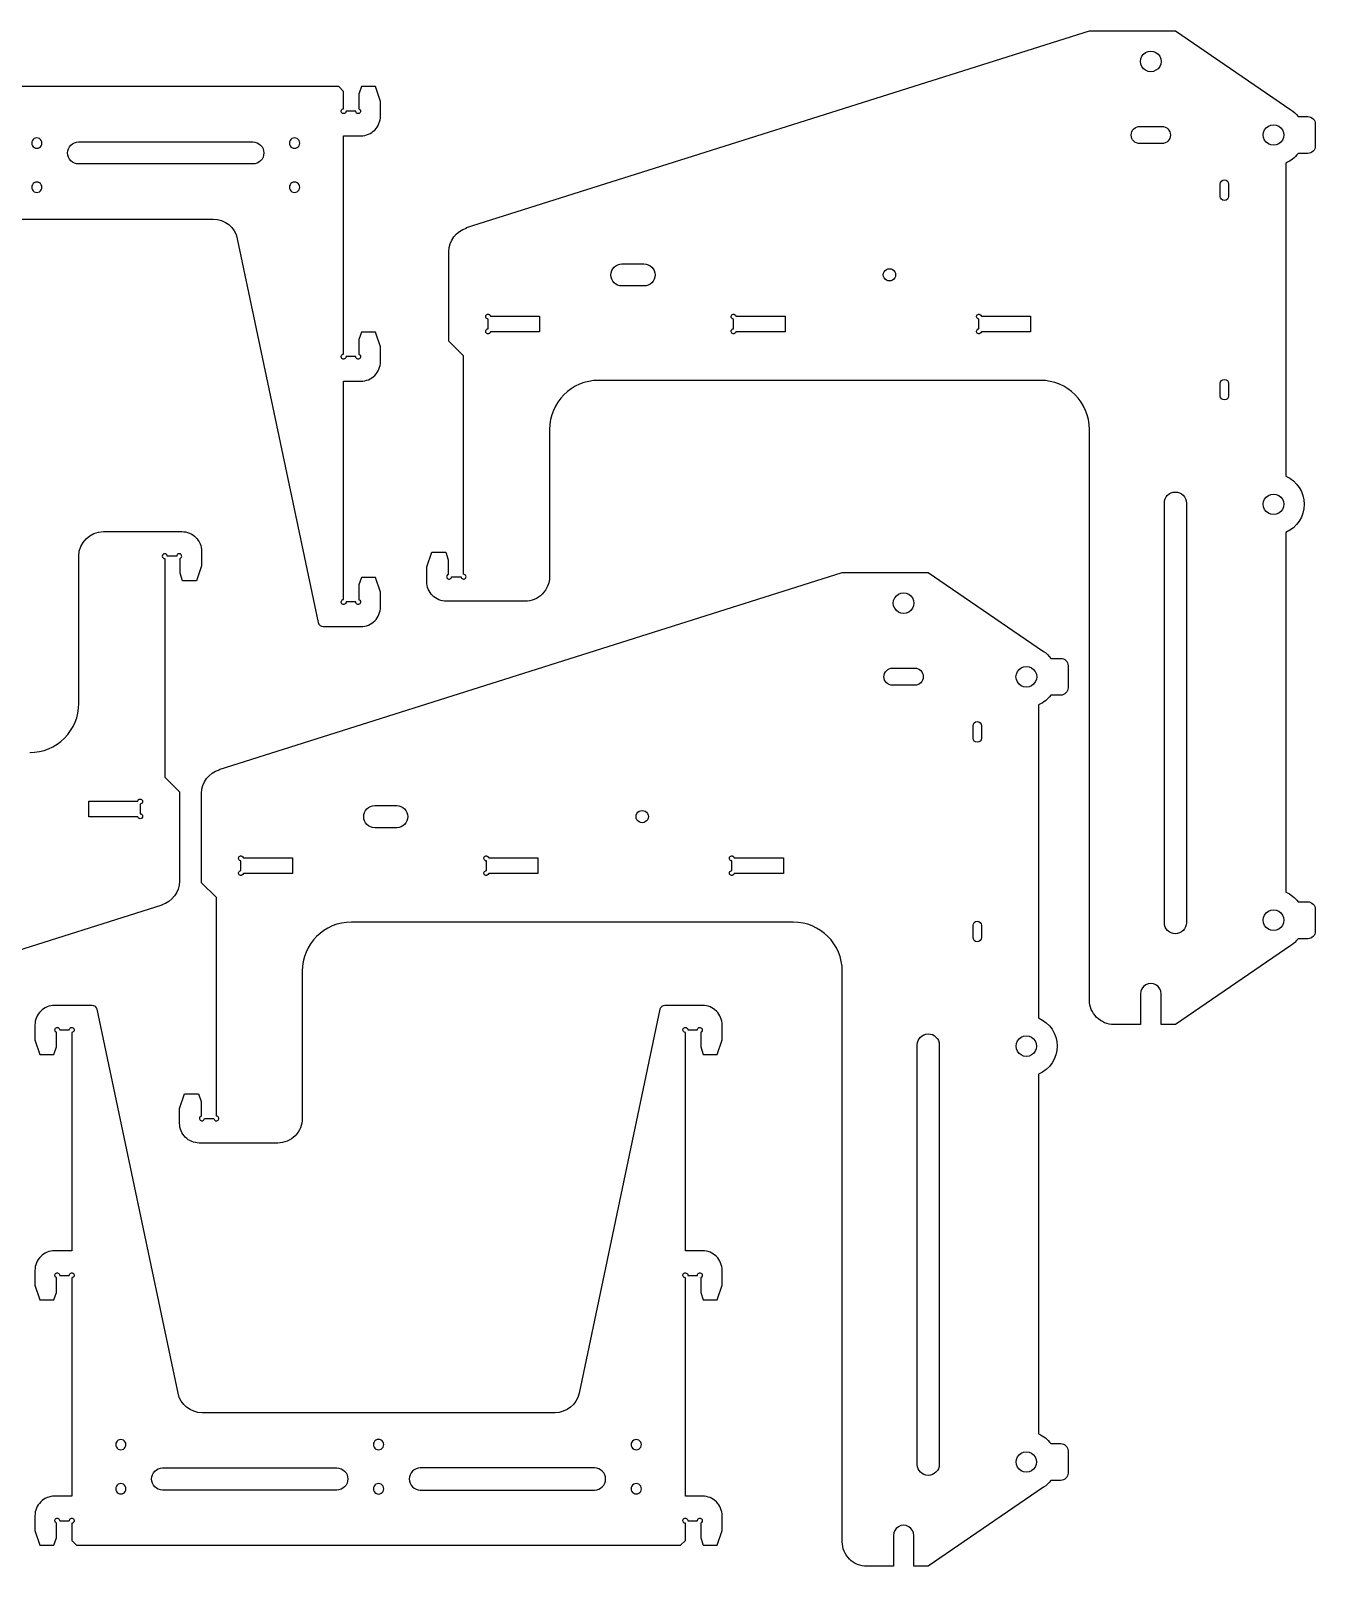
# Model space of a CAD drawing. Extents: x -5 to 30.9, y 3 to 27.8.
# Drawn here: x 10.25 to 30.86, y 3.21 to 27.84 of the extents above; entities that cross this region are included whole.
import ezdxf

# ---------------------------------------------------------------- set-up
doc = ezdxf.new("R2010")
doc.units = 0
doc.header["$MEASUREMENT"] = 0
doc.layers.add('CONTINUOUS', color=7, linetype='CONTINUOUS')

msp = doc.modelspace()

# ---------------------------------------------------------------- linework, layer by layer
at = {"layer": 'CONTINUOUS', "color": 1, "linetype": 'CONTINUOUS'}
for p, q in [((17.241, 24.685), (27.234, 27.843)), ((27.234, 27.843), (28.612, 27.843)), ((28.612, 27.843), (30.465, 26.576)), ((15.192, 26.946), (5.507, 26.946)), ((15.271, 26.867), (15.192, 26.946)), ((15.271, 26.591), (15.271, 26.867)), ((15.557, 26.946), (15.517, 26.825)), ((15.783, 26.946), (15.557, 26.946)), ((15.861, 26.709), (15.783, 26.946)), ((15.517, 26.825), (15.517, 26.589)), ((15.861, 26.473), (15.861, 26.709)), ((15.271, 26.158), (15.546, 26.158)), ((15.271, 22.654), (15.271, 26.158)), ((28.041, 26.308), (28.395, 26.308)), ((30.856, 26.347), (30.856, 25.993)), ((11.019, 26.06), (13.814, 26.06)), ((30.384, 25.719), (30.384, 20.696)), ((29.466, 25.383), (29.466, 25.186)), ((7.519, 24.82), (10.35, 24.82)), ((10.35, 24.82), (13.18, 24.82)), ((17.243, 24.677), (17.241, 24.685)), ((16.958, 22.863), (16.958, 24.299)), ((19.734, 24.103), (20.088, 24.103)), ((17.588, 23.06), (17.588, 23.217)), ((17.627, 23.264), (18.415, 23.264)), ((17.628, 23.257), (17.628, 23.257)), ((18.415, 23.264), (18.415, 23.014)), ((21.525, 23.06), (21.525, 23.217)), ((21.564, 23.264), (22.352, 23.264)), ((22.352, 23.264), (22.352, 23.014)), ((25.462, 23.06), (25.462, 23.217)), ((25.501, 23.264), (26.289, 23.264)), ((25.502, 23.257), (25.502, 23.257)), ((26.289, 23.264), (26.289, 23.014)), ((15.557, 23.009), (15.517, 22.888)), ((15.783, 23.009), (15.557, 23.009)), ((15.861, 22.772), (15.783, 23.009)), ((18.415, 23.014), (17.627, 23.014)), ((17.628, 23.021), (17.628, 23.021)), ((22.352, 23.014), (21.564, 23.014)), ((26.289, 23.014), (25.501, 23.014)), ((25.502, 23.021), (25.502, 23.021)), ((15.517, 22.888), (15.517, 22.652)), ((15.861, 22.536), (15.861, 22.772)), ((17.195, 22.627), (16.958, 22.863)), ((17.195, 19.123), (17.195, 22.627)), ((15.271, 21.583), (15.271, 22.221)), ((15.271, 18.717), (15.271, 21.583)), ((18.573, 21.446), (18.573, 19.084)), ((27.234, 12.292), (27.234, 21.446)), ((28.435, 13.532), (28.435, 20.265)), ((12.992, 19.492), (12.992, 19.256)), ((16.604, 19.241), (16.683, 19.477)), ((16.683, 19.477), (16.908, 19.477)), ((16.908, 19.477), (16.949, 19.357)), ((11.023, 17.051), (11.023, 19.413)), ((12.401, 19.374), (12.401, 15.87)), ((12.594, 19.413), (12.441, 19.413)), ((12.647, 19.14), (12.647, 19.377)), ((12.992, 19.256), (12.913, 19.02)), ((16.604, 19.005), (16.604, 19.241)), ((16.949, 19.357), (16.949, 19.12)), ((12.687, 19.02), (12.647, 19.14)), ((12.913, 19.02), (12.687, 19.02)), ((13.276, 15.993), (23.269, 19.152)), ((15.557, 19.072), (15.517, 18.951)), ((15.783, 19.072), (15.557, 19.072)), ((15.861, 18.835), (15.783, 19.072)), ((17.002, 19.084), (17.155, 19.084)), ((23.269, 19.152), (24.647, 19.152)), ((24.647, 19.152), (26.499, 17.885)), ((15.517, 18.951), (15.517, 18.715)), ((15.861, 18.599), (15.861, 18.835)), ((14.941, 18.284), (15.271, 18.284)), ((24.076, 17.617), (24.43, 17.617)), ((26.891, 17.656), (26.891, 17.302)), ((26.418, 17.028), (26.418, 12.005)), ((25.501, 16.691), (25.501, 16.494)), ((12.401, 15.87), (12.637, 15.634)), ((13.278, 15.986), (13.276, 15.993)), ((12.637, 15.634), (12.637, 14.198)), ((12.993, 14.172), (12.993, 15.608)), ((11.181, 15.484), (11.969, 15.484)), ((11.181, 15.233), (11.181, 15.484)), ((12.008, 15.437), (12.008, 15.28)), ((15.769, 15.412), (16.123, 15.412)), ((11.969, 15.233), (11.181, 15.233)), ((13.662, 14.572), (14.45, 14.572)), ((13.663, 14.565), (13.663, 14.565)), ((14.45, 14.572), (14.45, 14.322)), ((17.599, 14.572), (18.387, 14.572)), ((18.387, 14.572), (18.387, 14.322)), ((21.536, 14.572), (22.324, 14.572)), ((21.537, 14.565), (21.537, 14.565)), ((22.324, 14.572), (22.324, 14.322)), ((13.623, 14.368), (13.623, 14.526)), ((13.662, 14.329), (13.662, 14.329)), ((14.45, 14.322), (13.662, 14.322)), ((17.56, 14.368), (17.56, 14.526)), ((18.387, 14.322), (17.599, 14.322)), ((21.497, 14.368), (21.497, 14.526)), ((22.324, 14.322), (21.536, 14.322)), ((21.537, 14.329), (21.537, 14.329)), ((13.229, 13.935), (12.993, 14.172)), ((12.355, 13.812), (2.362, 10.654)), ((12.353, 13.82), (12.355, 13.812)), ((13.229, 10.431), (13.229, 13.935)), ((30.465, 13.166), (28.612, 11.899)), ((14.607, 12.754), (14.607, 10.392)), ((23.269, 3.601), (23.269, 12.754)), ((28.053, 12.391), (28.053, 11.899)), ((11.239, 12.206), (10.909, 12.206)), ((20.345, 12.144), (19.046, 5.983)), ((21.027, 12.206), (20.752, 12.206)), ((10.319, 11.891), (10.319, 11.655)), ((28.612, 11.899), (28.384, 11.899)), ((10.319, 11.655), (10.398, 11.419)), ((10.663, 11.539), (10.663, 11.775)), ((10.909, 11.773), (10.909, 8.907)), ((20.752, 8.907), (20.752, 11.773)), ((20.998, 11.775), (20.998, 11.539)), ((21.264, 11.419), (21.342, 11.655)), ((10.398, 11.419), (10.623, 11.419)), ((10.623, 11.419), (10.663, 11.539)), ((20.998, 11.539), (21.038, 11.419)), ((21.038, 11.419), (21.264, 11.419)), ((24.47, 4.841), (24.47, 11.573)), ((12.639, 10.55), (12.718, 10.786)), ((12.718, 10.786), (12.943, 10.786)), ((12.943, 10.786), (12.983, 10.665)), ((12.983, 10.665), (12.983, 10.429)), ((12.639, 10.313), (12.639, 10.55)), ((13.037, 10.392), (13.19, 10.392)), ((10.909, 8.907), (10.909, 8.269)), ((20.752, 8.269), (20.752, 8.907)), ((21.027, 8.269), (20.752, 8.269)), ((10.319, 7.954), (10.319, 7.718)), ((10.319, 7.718), (10.398, 7.482)), ((10.663, 7.602), (10.663, 7.838)), ((10.909, 7.836), (10.909, 4.332)), ((20.752, 4.332), (20.752, 7.836)), ((20.984, 7.836), (20.984, 7.836)), ((21.264, 7.482), (21.342, 7.718)), ((10.398, 7.482), (10.623, 7.482)), ((10.623, 7.482), (10.663, 7.602)), ((20.998, 7.602), (21.038, 7.482)), ((21.038, 7.482), (21.264, 7.482)), ((15.831, 5.671), (13, 5.671)), ((18.661, 5.671), (15.831, 5.671)), ((19.295, 4.785), (16.5, 4.785)), ((26.499, 4.474), (24.647, 3.207)), ((10.909, 4.332), (10.634, 4.332)), ((15.161, 4.43), (12.366, 4.43)), ((21.027, 4.332), (20.752, 4.332)), ((10.319, 4.017), (10.319, 3.781)), ((10.319, 3.781), (10.398, 3.545)), ((10.663, 3.665), (10.663, 3.901)), ((10.909, 3.899), (10.909, 3.623)), ((20.752, 3.623), (20.752, 3.899)), ((20.984, 3.899), (20.984, 3.899)), ((20.998, 3.901), (20.998, 3.665)), ((21.264, 3.545), (21.342, 3.781)), ((24.088, 3.699), (24.088, 3.207)), ((10.398, 3.545), (10.623, 3.545)), ((10.623, 3.545), (10.663, 3.665)), ((10.909, 3.623), (10.988, 3.545)), ((10.988, 3.545), (20.673, 3.545)), ((20.673, 3.545), (20.752, 3.623)), ((20.998, 3.665), (21.038, 3.545)), ((21.038, 3.545), (21.264, 3.545)), ((24.647, 3.207), (24.418, 3.207))]:
    msp.add_line(p, q, dxfattribs=at)
at = {"layer": 'CONTINUOUS'}
msp.add_line((20.998, 7.838), (20.998, 7.602), dxfattribs=at)
at = {"layer": 'CONTINUOUS', "color": 1, "linetype": 'CONTINUOUS'}
for points in [[(28.075, 27.269), (28.045, 27.32), (28.045, 27.383), (28.075, 27.434)], [(28.075, 27.434), (28.104, 27.485), (28.159, 27.517), (28.218, 27.517)], [(28.218, 27.517), (28.277, 27.517), (28.332, 27.485), (28.362, 27.434)], [(28.362, 27.434), (28.391, 27.383), (28.391, 27.32), (28.362, 27.269)], [(28.218, 27.186), (28.159, 27.186), (28.104, 27.217), (28.075, 27.269)], [(28.362, 27.269), (28.332, 27.217), (28.277, 27.186), (28.218, 27.186)], [(15.243, 26.524), (15.232, 26.535), (15.228, 26.552), (15.234, 26.567)], [(15.234, 26.567), (15.241, 26.582), (15.255, 26.591), (15.271, 26.591)], [(15.286, 26.516), (15.271, 26.509), (15.254, 26.513), (15.243, 26.524)], [(15.31, 26.552), (15.31, 26.536), (15.301, 26.522), (15.286, 26.516)], [(15.464, 26.552), (15.464, 26.552), (15.31, 26.552), (15.31, 26.552)], [(15.488, 26.516), (15.473, 26.522), (15.464, 26.536), (15.464, 26.552)], [(15.531, 26.524), (15.52, 26.513), (15.503, 26.509), (15.488, 26.516)], [(15.517, 26.589), (15.527, 26.585), (15.535, 26.577), (15.54, 26.567)], [(15.54, 26.567), (15.546, 26.552), (15.542, 26.535), (15.531, 26.524)], [(15.769, 26.25), (15.828, 26.31), (15.861, 26.39), (15.861, 26.473)], [(30.465, 26.576), (30.509, 26.546), (30.548, 26.509), (30.58, 26.465)], [(30.58, 26.465), (30.58, 26.465), (30.738, 26.465), (30.738, 26.465)], [(30.738, 26.465), (30.769, 26.465), (30.799, 26.453), (30.821, 26.431)], [(30.821, 26.431), (30.844, 26.409), (30.856, 26.379), (30.856, 26.347)], [(10.391, 26.112), (10.365, 26.127), (10.334, 26.127), (10.308, 26.112)], [(14.525, 26.112), (14.499, 26.127), (14.468, 26.127), (14.442, 26.112)], [(15.546, 26.158), (15.63, 26.158), (15.71, 26.191), (15.769, 26.25)], [(27.903, 26.17), (27.903, 26.207), (27.918, 26.242), (27.944, 26.268)], [(28.041, 26.032), (27.965, 26.032), (27.903, 26.094), (27.903, 26.17)], [(27.944, 26.268), (27.97, 26.293), (28.005, 26.308), (28.041, 26.308)], [(28.395, 26.308), (28.472, 26.308), (28.533, 26.246), (28.533, 26.17)], [(28.533, 26.17), (28.533, 26.094), (28.472, 26.032), (28.395, 26.032)], [(30.043, 26.087), (30.014, 26.139), (30.014, 26.202), (30.043, 26.253)], [(30.043, 26.253), (30.073, 26.304), (30.128, 26.336), (30.187, 26.336)], [(30.187, 26.336), (30.246, 26.336), (30.301, 26.304), (30.33, 26.253)], [(30.33, 26.253), (30.36, 26.202), (30.36, 26.139), (30.33, 26.087)], [(10.308, 26.112), (10.283, 26.097), (10.267, 26.07), (10.267, 26.04)], [(10.267, 26.04), (10.267, 26.011), (10.283, 25.983), (10.308, 25.968)], [(10.308, 25.968), (10.334, 25.953), (10.365, 25.953), (10.391, 25.968)], [(10.432, 26.04), (10.432, 26.07), (10.417, 26.097), (10.391, 26.112)], [(10.391, 25.968), (10.417, 25.983), (10.432, 26.011), (10.432, 26.04)], [(10.842, 25.883), (10.842, 25.93), (10.86, 25.975), (10.894, 26.008)], [(10.894, 25.757), (10.86, 25.791), (10.842, 25.836), (10.842, 25.883)], [(10.894, 26.008), (10.927, 26.041), (10.972, 26.06), (11.019, 26.06)], [(13.814, 26.06), (13.861, 26.06), (13.906, 26.041), (13.939, 26.008)], [(13.939, 26.008), (13.973, 25.975), (13.991, 25.93), (13.991, 25.883)], [(13.991, 25.883), (13.991, 25.836), (13.973, 25.791), (13.939, 25.757)], [(14.442, 26.112), (14.417, 26.097), (14.401, 26.07), (14.401, 26.04)], [(14.401, 26.04), (14.401, 26.011), (14.417, 25.983), (14.442, 25.969)], [(14.442, 25.969), (14.468, 25.954), (14.499, 25.954), (14.525, 25.969)], [(14.566, 26.04), (14.566, 26.07), (14.55, 26.097), (14.525, 26.112)], [(14.525, 25.969), (14.55, 25.983), (14.566, 26.011), (14.566, 26.04)], [(28.395, 26.032), (28.395, 26.032), (28.041, 26.032), (28.041, 26.032)], [(30.187, 26.005), (30.128, 26.005), (30.073, 26.036), (30.043, 26.087)], [(30.33, 26.087), (30.301, 26.036), (30.246, 26.005), (30.187, 26.005)], [(30.58, 25.875), (30.529, 25.807), (30.462, 25.753), (30.384, 25.719)], [(30.738, 25.875), (30.738, 25.875), (30.58, 25.875), (30.58, 25.875)], [(30.821, 25.91), (30.799, 25.887), (30.769, 25.875), (30.738, 25.875)], [(30.856, 25.993), (30.856, 25.962), (30.844, 25.932), (30.821, 25.91)], [(11.019, 25.705), (10.972, 25.705), (10.927, 25.724), (10.894, 25.757)], [(13.814, 25.705), (13.814, 25.705), (11.019, 25.705), (11.019, 25.705)], [(13.939, 25.757), (13.906, 25.724), (13.861, 25.705), (13.814, 25.705)], [(10.308, 25.403), (10.283, 25.388), (10.267, 25.361), (10.267, 25.331)], [(10.391, 25.403), (10.365, 25.418), (10.334, 25.418), (10.308, 25.403)], [(10.432, 25.331), (10.432, 25.361), (10.417, 25.388), (10.391, 25.403)], [(14.442, 25.403), (14.417, 25.388), (14.401, 25.361), (14.401, 25.331)], [(14.525, 25.403), (14.499, 25.418), (14.468, 25.418), (14.442, 25.403)], [(14.566, 25.331), (14.566, 25.361), (14.55, 25.388), (14.525, 25.403)], [(29.332, 25.383), (29.333, 25.42), (29.362, 25.45), (29.399, 25.45)], [(29.332, 25.186), (29.332, 25.186), (29.332, 25.383), (29.332, 25.383)], [(29.399, 25.45), (29.436, 25.45), (29.466, 25.42), (29.466, 25.383)], [(10.267, 25.331), (10.267, 25.302), (10.283, 25.274), (10.308, 25.26)], [(10.308, 25.26), (10.334, 25.245), (10.365, 25.245), (10.391, 25.26)], [(10.391, 25.26), (10.417, 25.274), (10.432, 25.302), (10.432, 25.331)], [(14.401, 25.331), (14.401, 25.302), (14.417, 25.275), (14.442, 25.26)], [(14.442, 25.26), (14.468, 25.245), (14.499, 25.245), (14.525, 25.26)], [(14.525, 25.26), (14.55, 25.275), (14.566, 25.302), (14.566, 25.331)], [(29.399, 25.119), (29.362, 25.119), (29.333, 25.149), (29.332, 25.186)], [(29.466, 25.186), (29.466, 25.149), (29.436, 25.119), (29.399, 25.119)], [(13.18, 24.82), (13.366, 24.82), (13.527, 24.689), (13.565, 24.507)], [(16.958, 24.299), (16.958, 24.475), (17.074, 24.629), (17.243, 24.677)], [(13.565, 24.507), (13.565, 24.507), (14.864, 18.347), (14.864, 18.347)], [(19.557, 23.926), (19.557, 23.973), (19.576, 24.018), (19.609, 24.051)], [(19.734, 23.749), (19.636, 23.749), (19.557, 23.828), (19.557, 23.926)], [(19.609, 24.051), (19.642, 24.085), (19.687, 24.103), (19.734, 24.103)], [(20.088, 24.103), (20.135, 24.103), (20.18, 24.085), (20.214, 24.051)], [(20.266, 23.926), (20.266, 23.828), (20.186, 23.749), (20.088, 23.749)], [(20.214, 24.051), (20.247, 24.018), (20.266, 23.973), (20.266, 23.926)], [(23.94, 23.877), (23.922, 23.907), (23.922, 23.945), (23.94, 23.975)], [(23.94, 23.975), (23.958, 24.006), (23.99, 24.025), (24.025, 24.025)], [(24.025, 24.025), (24.061, 24.025), (24.093, 24.006), (24.111, 23.975)], [(24.111, 23.975), (24.128, 23.945), (24.128, 23.907), (24.111, 23.877)], [(20.088, 23.749), (20.088, 23.749), (19.734, 23.749), (19.734, 23.749)], [(24.025, 23.828), (23.99, 23.828), (23.958, 23.846), (23.94, 23.877)], [(24.111, 23.877), (24.093, 23.846), (24.061, 23.828), (24.025, 23.828)], [(17.552, 23.242), (17.546, 23.256), (17.549, 23.273), (17.56, 23.285)], [(17.588, 23.217), (17.572, 23.217), (17.558, 23.227), (17.552, 23.242)], [(17.56, 23.285), (17.572, 23.296), (17.589, 23.299), (17.603, 23.293)], [(17.603, 23.293), (17.616, 23.288), (17.625, 23.277), (17.627, 23.264)], [(17.628, 23.257), (17.628, 23.257), (17.628, 23.257), (17.628, 23.257)], [(21.489, 23.242), (21.483, 23.256), (21.486, 23.273), (21.498, 23.285)], [(21.525, 23.217), (21.509, 23.217), (21.495, 23.227), (21.489, 23.242)], [(21.498, 23.285), (21.509, 23.296), (21.526, 23.299), (21.54, 23.293)], [(21.54, 23.293), (21.553, 23.288), (21.562, 23.277), (21.564, 23.264)], [(25.426, 23.242), (25.42, 23.256), (25.423, 23.273), (25.435, 23.285)], [(25.462, 23.217), (25.446, 23.217), (25.432, 23.227), (25.426, 23.242)], [(25.435, 23.285), (25.446, 23.296), (25.463, 23.299), (25.477, 23.293)], [(25.477, 23.293), (25.49, 23.288), (25.499, 23.277), (25.501, 23.264)], [(17.56, 22.993), (17.549, 23.004), (17.546, 23.021), (17.552, 23.036)], [(17.552, 23.036), (17.558, 23.05), (17.572, 23.06), (17.588, 23.06)], [(17.603, 22.984), (17.589, 22.978), (17.572, 22.981), (17.56, 22.993)], [(17.627, 23.014), (17.625, 23.001), (17.616, 22.989), (17.603, 22.984)], [(17.628, 23.021), (17.628, 23.021), (17.628, 23.021), (17.628, 23.021)], [(21.498, 22.993), (21.486, 23.004), (21.483, 23.021), (21.489, 23.036)], [(21.489, 23.036), (21.495, 23.05), (21.509, 23.06), (21.525, 23.06)], [(21.54, 22.984), (21.526, 22.978), (21.509, 22.981), (21.498, 22.993)], [(21.564, 23.014), (21.562, 23.001), (21.553, 22.989), (21.54, 22.984)], [(25.435, 22.993), (25.423, 23.004), (25.42, 23.021), (25.426, 23.036)], [(25.426, 23.036), (25.432, 23.05), (25.446, 23.06), (25.462, 23.06)], [(25.477, 22.984), (25.463, 22.978), (25.446, 22.981), (25.435, 22.993)], [(25.501, 23.014), (25.499, 23.001), (25.49, 22.989), (25.477, 22.984)], [(15.243, 22.587), (15.232, 22.598), (15.228, 22.615), (15.234, 22.63)], [(15.234, 22.63), (15.241, 22.645), (15.255, 22.654), (15.271, 22.654)], [(15.286, 22.579), (15.271, 22.572), (15.254, 22.576), (15.243, 22.587)], [(15.31, 22.615), (15.31, 22.599), (15.301, 22.585), (15.286, 22.579)], [(15.464, 22.615), (15.464, 22.615), (15.31, 22.615), (15.31, 22.615)], [(15.488, 22.579), (15.473, 22.585), (15.464, 22.599), (15.464, 22.615)], [(15.531, 22.587), (15.52, 22.576), (15.503, 22.572), (15.488, 22.579)], [(15.517, 22.652), (15.527, 22.648), (15.535, 22.64), (15.54, 22.63)], [(15.54, 22.63), (15.546, 22.615), (15.542, 22.598), (15.531, 22.587)], [(15.769, 22.313), (15.828, 22.373), (15.861, 22.453), (15.861, 22.536)], [(15.271, 22.221), (15.271, 22.221), (15.546, 22.221), (15.546, 22.221)], [(15.546, 22.221), (15.63, 22.221), (15.71, 22.254), (15.769, 22.313)], [(19.36, 22.233), (18.925, 22.233), (18.573, 21.881), (18.573, 21.446)], [(26.447, 22.233), (26.447, 22.233), (19.36, 22.233), (19.36, 22.233)], [(27.234, 21.446), (27.234, 21.881), (26.881, 22.233), (26.447, 22.233)], [(29.332, 22.183), (29.333, 22.22), (29.362, 22.25), (29.399, 22.25)], [(29.332, 21.986), (29.332, 21.986), (29.332, 22.183), (29.332, 22.183)], [(29.399, 22.25), (29.436, 22.25), (29.466, 22.22), (29.466, 22.183)], [(29.466, 22.183), (29.466, 22.183), (29.466, 21.986), (29.466, 21.986)], [(29.399, 21.919), (29.362, 21.919), (29.333, 21.949), (29.332, 21.986)], [(29.466, 21.986), (29.466, 21.949), (29.436, 21.919), (29.399, 21.919)], [(30.384, 20.696), (30.563, 20.618), (30.679, 20.441), (30.679, 20.245)], [(28.435, 20.265), (28.435, 20.363), (28.514, 20.442), (28.612, 20.442)], [(28.612, 20.442), (28.659, 20.442), (28.704, 20.423), (28.737, 20.39)], [(28.737, 20.39), (28.77, 20.357), (28.789, 20.312), (28.789, 20.265)], [(28.789, 20.265), (28.789, 20.265), (28.789, 13.532), (28.789, 13.532)], [(30.044, 20.162), (30.014, 20.213), (30.014, 20.277), (30.044, 20.328)], [(30.044, 20.328), (30.073, 20.379), (30.128, 20.41), (30.187, 20.41)], [(30.187, 20.41), (30.246, 20.41), (30.3, 20.379), (30.33, 20.328)], [(30.33, 20.328), (30.36, 20.277), (30.36, 20.213), (30.33, 20.162)], [(30.679, 20.245), (30.679, 20.049), (30.563, 19.872), (30.384, 19.794)], [(30.187, 20.08), (30.128, 20.08), (30.073, 20.111), (30.044, 20.162)], [(30.33, 20.162), (30.3, 20.111), (30.246, 20.08), (30.187, 20.08)], [(11.023, 19.413), (11.023, 19.631), (11.2, 19.807), (11.417, 19.807)], [(11.417, 19.807), (11.417, 19.807), (12.677, 19.807), (12.677, 19.807)], [(12.677, 19.807), (12.76, 19.807), (12.84, 19.774), (12.9, 19.715)], [(12.9, 19.715), (12.959, 19.656), (12.992, 19.576), (12.992, 19.492)], [(30.384, 19.794), (30.384, 19.794), (30.384, 14.023), (30.384, 14.023)], [(12.401, 19.453), (12.379, 19.453), (12.362, 19.435), (12.362, 19.413)], [(12.362, 19.413), (12.362, 19.392), (12.379, 19.374), (12.401, 19.374)], [(12.441, 19.413), (12.441, 19.435), (12.423, 19.453), (12.401, 19.453)], [(12.618, 19.45), (12.604, 19.444), (12.594, 19.429), (12.594, 19.413)], [(12.661, 19.441), (12.65, 19.453), (12.633, 19.456), (12.618, 19.45)], [(12.647, 19.377), (12.657, 19.38), (12.666, 19.388), (12.67, 19.398)], [(12.67, 19.398), (12.676, 19.413), (12.673, 19.43), (12.661, 19.441)], [(16.696, 18.782), (16.637, 18.841), (16.604, 18.921), (16.604, 19.005)], [(16.926, 19.099), (16.92, 19.084), (16.923, 19.067), (16.935, 19.056)], [(16.949, 19.12), (16.939, 19.117), (16.93, 19.109), (16.926, 19.099)], [(16.935, 19.056), (16.946, 19.044), (16.963, 19.041), (16.977, 19.047)], [(16.977, 19.047), (16.992, 19.053), (17.002, 19.068), (17.002, 19.084)], [(17.155, 19.084), (17.155, 19.068), (17.165, 19.053), (17.18, 19.047)], [(17.18, 19.047), (17.194, 19.041), (17.211, 19.044), (17.222, 19.056)], [(17.231, 19.099), (17.225, 19.113), (17.211, 19.123), (17.195, 19.123)], [(17.222, 19.056), (17.234, 19.067), (17.237, 19.084), (17.231, 19.099)], [(18.573, 19.084), (18.573, 18.979), (18.531, 18.879), (18.457, 18.805)], [(16.919, 18.69), (16.836, 18.69), (16.755, 18.723), (16.696, 18.782)], [(18.457, 18.805), (18.383, 18.731), (18.283, 18.69), (18.179, 18.69)], [(24.11, 18.577), (24.08, 18.628), (24.08, 18.691), (24.11, 18.743)], [(24.11, 18.743), (24.139, 18.794), (24.194, 18.825), (24.253, 18.825)], [(24.253, 18.825), (24.312, 18.825), (24.367, 18.794), (24.397, 18.743)], [(24.397, 18.743), (24.426, 18.691), (24.426, 18.628), (24.397, 18.577)], [(15.243, 18.65), (15.232, 18.661), (15.228, 18.678), (15.234, 18.693)], [(15.234, 18.693), (15.241, 18.708), (15.255, 18.717), (15.271, 18.717)], [(15.286, 18.642), (15.271, 18.635), (15.254, 18.639), (15.243, 18.65)], [(15.31, 18.678), (15.31, 18.662), (15.301, 18.648), (15.286, 18.642)], [(15.464, 18.678), (15.464, 18.678), (15.31, 18.678), (15.31, 18.678)], [(15.488, 18.642), (15.473, 18.648), (15.464, 18.662), (15.464, 18.678)], [(15.531, 18.65), (15.52, 18.639), (15.503, 18.635), (15.488, 18.642)], [(15.517, 18.715), (15.527, 18.711), (15.535, 18.703), (15.54, 18.693)], [(15.54, 18.693), (15.546, 18.678), (15.542, 18.661), (15.531, 18.65)], [(15.769, 18.376), (15.828, 18.436), (15.861, 18.516), (15.861, 18.599)], [(18.179, 18.69), (18.179, 18.69), (16.919, 18.69), (16.919, 18.69)], [(24.253, 18.494), (24.194, 18.494), (24.139, 18.526), (24.11, 18.577)], [(24.397, 18.577), (24.367, 18.526), (24.312, 18.494), (24.253, 18.494)], [(14.864, 18.347), (14.872, 18.31), (14.904, 18.284), (14.941, 18.284)], [(15.271, 18.284), (15.271, 18.284), (15.546, 18.284), (15.546, 18.284)], [(15.546, 18.284), (15.63, 18.284), (15.71, 18.317), (15.769, 18.376)], [(26.499, 17.885), (26.544, 17.855), (26.583, 17.817), (26.615, 17.774)], [(26.615, 17.774), (26.615, 17.774), (26.773, 17.774), (26.773, 17.774)], [(26.773, 17.774), (26.804, 17.774), (26.834, 17.762), (26.856, 17.739)], [(26.856, 17.739), (26.878, 17.717), (26.891, 17.687), (26.891, 17.656)], [(23.938, 17.479), (23.938, 17.515), (23.953, 17.55), (23.978, 17.576)], [(23.978, 17.576), (24.004, 17.602), (24.039, 17.617), (24.076, 17.617)], [(24.43, 17.617), (24.506, 17.617), (24.568, 17.555), (24.568, 17.479)], [(26.078, 17.396), (26.048, 17.447), (26.048, 17.51), (26.078, 17.562)], [(26.078, 17.562), (26.108, 17.613), (26.162, 17.644), (26.222, 17.644)], [(26.222, 17.644), (26.281, 17.644), (26.335, 17.613), (26.365, 17.562)], [(26.365, 17.562), (26.395, 17.51), (26.395, 17.447), (26.365, 17.396)], [(24.076, 17.341), (24, 17.341), (23.938, 17.403), (23.938, 17.479)], [(24.43, 17.341), (24.43, 17.341), (24.076, 17.341), (24.076, 17.341)], [(24.568, 17.479), (24.568, 17.403), (24.506, 17.341), (24.43, 17.341)], [(26.222, 17.313), (26.162, 17.313), (26.108, 17.345), (26.078, 17.396)], [(26.365, 17.396), (26.335, 17.345), (26.281, 17.313), (26.222, 17.313)], [(26.891, 17.302), (26.891, 17.27), (26.878, 17.24), (26.856, 17.218)], [(10.793, 16.494), (10.94, 16.642), (11.023, 16.842), (11.023, 17.051)], [(26.615, 17.183), (26.564, 17.115), (26.496, 17.062), (26.418, 17.028)], [(26.773, 17.183), (26.773, 17.183), (26.615, 17.183), (26.615, 17.183)], [(26.856, 17.218), (26.834, 17.196), (26.804, 17.183), (26.773, 17.183)], [(25.367, 16.691), (25.367, 16.728), (25.397, 16.758), (25.434, 16.758)], [(25.434, 16.758), (25.471, 16.758), (25.501, 16.728), (25.501, 16.691)], [(25.367, 16.494), (25.367, 16.494), (25.367, 16.691), (25.367, 16.691)], [(10.236, 16.264), (10.445, 16.264), (10.645, 16.347), (10.793, 16.494)], [(25.434, 16.428), (25.397, 16.428), (25.367, 16.458), (25.367, 16.494)], [(25.501, 16.494), (25.501, 16.458), (25.471, 16.428), (25.434, 16.428)], [(12.993, 15.608), (12.993, 15.783), (13.109, 15.937), (13.278, 15.986)], [(11.969, 15.484), (11.971, 15.497), (11.98, 15.508), (11.992, 15.513)], [(11.992, 15.513), (12.007, 15.519), (12.024, 15.516), (12.035, 15.504)], [(12.044, 15.461), (12.038, 15.447), (12.023, 15.437), (12.008, 15.437)], [(12.008, 15.28), (12.029, 15.28), (12.047, 15.262), (12.047, 15.24)], [(12.035, 15.504), (12.047, 15.493), (12.05, 15.476), (12.044, 15.461)], [(15.592, 15.235), (15.592, 15.282), (15.61, 15.327), (15.644, 15.36)], [(15.644, 15.36), (15.677, 15.393), (15.722, 15.412), (15.769, 15.412)], [(16.123, 15.412), (16.17, 15.412), (16.215, 15.393), (16.248, 15.36)], [(16.248, 15.36), (16.282, 15.327), (16.3, 15.282), (16.3, 15.235)], [(19.975, 15.185), (19.957, 15.216), (19.957, 15.253), (19.975, 15.284)], [(19.975, 15.284), (19.992, 15.314), (20.025, 15.333), (20.06, 15.333)], [(20.06, 15.333), (20.095, 15.333), (20.128, 15.314), (20.146, 15.284)], [(20.146, 15.284), (20.163, 15.253), (20.163, 15.216), (20.146, 15.185)], [(12.008, 15.201), (11.988, 15.201), (11.972, 15.215), (11.969, 15.233)], [(12.047, 15.24), (12.047, 15.218), (12.029, 15.201), (12.008, 15.201)], [(15.769, 15.057), (15.671, 15.057), (15.592, 15.137), (15.592, 15.235)], [(16.123, 15.057), (16.123, 15.057), (15.769, 15.057), (15.769, 15.057)], [(16.3, 15.235), (16.3, 15.137), (16.221, 15.057), (16.123, 15.057)], [(20.06, 15.136), (20.025, 15.136), (19.992, 15.155), (19.975, 15.185)], [(20.146, 15.185), (20.128, 15.155), (20.095, 15.136), (20.06, 15.136)], [(13.587, 14.55), (13.581, 14.565), (13.584, 14.582), (13.595, 14.593)], [(13.623, 14.526), (13.607, 14.526), (13.593, 14.536), (13.587, 14.55)], [(13.595, 14.593), (13.607, 14.604), (13.623, 14.608), (13.638, 14.602)], [(13.638, 14.602), (13.651, 14.597), (13.659, 14.585), (13.662, 14.572)], [(13.663, 14.565), (13.663, 14.565), (13.663, 14.565), (13.663, 14.565)], [(17.524, 14.55), (17.518, 14.565), (17.521, 14.582), (17.532, 14.593)], [(17.56, 14.526), (17.544, 14.526), (17.53, 14.536), (17.524, 14.55)], [(17.532, 14.593), (17.544, 14.604), (17.56, 14.608), (17.575, 14.602)], [(17.575, 14.602), (17.588, 14.597), (17.596, 14.585), (17.599, 14.572)], [(21.461, 14.55), (21.455, 14.565), (21.458, 14.582), (21.469, 14.593)], [(21.497, 14.526), (21.481, 14.526), (21.467, 14.536), (21.461, 14.55)], [(21.469, 14.593), (21.481, 14.604), (21.498, 14.608), (21.512, 14.602)], [(21.512, 14.602), (21.525, 14.597), (21.534, 14.585), (21.536, 14.572)], [(13.595, 14.301), (13.584, 14.313), (13.581, 14.329), (13.587, 14.344)], [(13.587, 14.344), (13.593, 14.359), (13.607, 14.368), (13.623, 14.368)], [(13.638, 14.293), (13.623, 14.287), (13.607, 14.29), (13.595, 14.301)], [(13.662, 14.322), (13.659, 14.309), (13.651, 14.298), (13.638, 14.293)], [(13.662, 14.329), (13.662, 14.329), (13.662, 14.329), (13.662, 14.329)], [(17.532, 14.301), (17.521, 14.313), (17.518, 14.329), (17.524, 14.344)], [(17.524, 14.344), (17.53, 14.359), (17.544, 14.368), (17.56, 14.368)], [(17.575, 14.293), (17.56, 14.287), (17.544, 14.29), (17.532, 14.301)], [(17.599, 14.322), (17.596, 14.309), (17.588, 14.298), (17.575, 14.293)], [(21.469, 14.301), (21.458, 14.313), (21.455, 14.329), (21.461, 14.344)], [(21.461, 14.344), (21.467, 14.359), (21.481, 14.368), (21.497, 14.368)], [(21.512, 14.293), (21.498, 14.287), (21.481, 14.29), (21.469, 14.301)], [(21.536, 14.322), (21.534, 14.309), (21.525, 14.298), (21.512, 14.293)], [(12.637, 14.198), (12.637, 14.022), (12.521, 13.868), (12.353, 13.82)], [(30.384, 14.023), (30.462, 13.989), (30.529, 13.935), (30.58, 13.867)], [(30.58, 13.867), (30.58, 13.867), (30.738, 13.867), (30.738, 13.867)], [(30.738, 13.867), (30.769, 13.867), (30.799, 13.855), (30.821, 13.832)], [(30.821, 13.832), (30.844, 13.81), (30.856, 13.78), (30.856, 13.749)], [(25.367, 13.491), (25.367, 13.528), (25.397, 13.558), (25.434, 13.558)], [(25.434, 13.558), (25.471, 13.558), (25.501, 13.528), (25.501, 13.491)], [(30.044, 13.489), (30.014, 13.54), (30.014, 13.603), (30.044, 13.654)], [(30.044, 13.654), (30.073, 13.706), (30.128, 13.737), (30.187, 13.737)], [(30.187, 13.737), (30.246, 13.737), (30.3, 13.706), (30.33, 13.654)], [(30.33, 13.654), (30.36, 13.603), (30.36, 13.54), (30.33, 13.489)], [(30.856, 13.749), (30.856, 13.749), (30.856, 13.395), (30.856, 13.395)], [(15.395, 13.542), (14.96, 13.542), (14.607, 13.189), (14.607, 12.754)], [(22.481, 13.542), (22.481, 13.542), (15.395, 13.542), (15.395, 13.542)], [(23.269, 12.754), (23.269, 13.189), (22.916, 13.542), (22.481, 13.542)], [(25.367, 13.294), (25.367, 13.294), (25.367, 13.491), (25.367, 13.491)], [(25.501, 13.491), (25.501, 13.491), (25.501, 13.294), (25.501, 13.294)], [(28.612, 13.355), (28.514, 13.355), (28.435, 13.435), (28.435, 13.532)], [(28.737, 13.407), (28.704, 13.374), (28.659, 13.355), (28.612, 13.355)], [(28.789, 13.532), (28.789, 13.485), (28.77, 13.44), (28.737, 13.407)], [(30.187, 13.406), (30.128, 13.406), (30.073, 13.438), (30.044, 13.489)], [(30.33, 13.489), (30.3, 13.438), (30.246, 13.406), (30.187, 13.406)], [(30.821, 13.311), (30.799, 13.289), (30.769, 13.276), (30.738, 13.276)], [(30.856, 13.395), (30.856, 13.363), (30.844, 13.333), (30.821, 13.311)], [(25.434, 13.228), (25.397, 13.228), (25.367, 13.258), (25.367, 13.294)], [(25.501, 13.294), (25.501, 13.258), (25.471, 13.228), (25.434, 13.228)], [(30.58, 13.276), (30.548, 13.233), (30.509, 13.196), (30.465, 13.166)], [(30.738, 13.276), (30.738, 13.276), (30.58, 13.276), (30.58, 13.276)], [(28.136, 12.534), (28.084, 12.504), (28.053, 12.45), (28.053, 12.391)], [(28.301, 12.534), (28.25, 12.563), (28.187, 12.563), (28.136, 12.534)], [(28.384, 12.391), (28.384, 12.45), (28.352, 12.504), (28.301, 12.534)], [(28.384, 11.899), (28.384, 11.899), (28.384, 12.391), (28.384, 12.391)], [(10.411, 12.114), (10.352, 12.055), (10.319, 11.975), (10.319, 11.891)], [(10.634, 12.206), (10.55, 12.206), (10.47, 12.173), (10.411, 12.114)], [(10.909, 12.206), (10.909, 12.206), (10.634, 12.206), (10.634, 12.206)], [(11.316, 12.144), (11.309, 12.18), (11.276, 12.206), (11.239, 12.206)], [(12.615, 5.983), (12.615, 5.983), (11.316, 12.144), (11.316, 12.144)], [(20.422, 12.206), (20.385, 12.206), (20.353, 12.18), (20.345, 12.144)], [(20.752, 12.206), (20.752, 12.206), (20.422, 12.206), (20.422, 12.206)], [(21.25, 12.114), (21.191, 12.173), (21.111, 12.206), (21.027, 12.206)], [(21.342, 11.891), (21.342, 11.975), (21.309, 12.055), (21.25, 12.114)], [(27.349, 12.014), (27.275, 12.088), (27.234, 12.188), (27.234, 12.292)], [(10.641, 11.797), (10.635, 11.812), (10.638, 11.829), (10.649, 11.84)], [(10.649, 11.84), (10.66, 11.851), (10.677, 11.855), (10.692, 11.849)], [(10.692, 11.849), (10.707, 11.843), (10.716, 11.828), (10.716, 11.812)], [(10.87, 11.812), (10.87, 11.828), (10.88, 11.843), (10.894, 11.849)], [(10.894, 11.849), (10.909, 11.855), (10.926, 11.851), (10.937, 11.84)], [(10.937, 11.84), (10.948, 11.829), (10.952, 11.812), (10.946, 11.797)], [(20.715, 11.797), (20.709, 11.812), (20.713, 11.829), (20.724, 11.84)], [(20.724, 11.84), (20.735, 11.851), (20.752, 11.855), (20.767, 11.849)], [(20.767, 11.849), (20.782, 11.843), (20.791, 11.828), (20.791, 11.812)], [(20.945, 11.812), (20.945, 11.828), (20.954, 11.843), (20.969, 11.849)], [(20.969, 11.849), (20.984, 11.855), (21.001, 11.851), (21.012, 11.84)], [(21.012, 11.84), (21.023, 11.829), (21.027, 11.812), (21.021, 11.797)], [(21.342, 11.655), (21.342, 11.655), (21.342, 11.891), (21.342, 11.891)], [(26.418, 12.005), (26.598, 11.926), (26.714, 11.749), (26.714, 11.554)], [(27.628, 11.899), (27.523, 11.899), (27.423, 11.94), (27.349, 12.014)], [(28.053, 11.899), (28.053, 11.899), (27.628, 11.899), (27.628, 11.899)], [(10.663, 11.775), (10.653, 11.779), (10.645, 11.787), (10.641, 11.797)], [(10.716, 11.812), (10.716, 11.812), (10.87, 11.812), (10.87, 11.812)], [(10.946, 11.797), (10.94, 11.783), (10.925, 11.773), (10.909, 11.773)], [(20.752, 11.773), (20.736, 11.773), (20.722, 11.783), (20.715, 11.797)], [(20.791, 11.812), (20.791, 11.812), (20.945, 11.812), (20.945, 11.812)], [(21.021, 11.797), (21.016, 11.787), (21.008, 11.779), (20.998, 11.775)], [(24.47, 11.573), (24.47, 11.671), (24.549, 11.75), (24.647, 11.75)], [(24.647, 11.75), (24.694, 11.75), (24.739, 11.732), (24.772, 11.698)], [(24.772, 11.698), (24.805, 11.665), (24.824, 11.62), (24.824, 11.573)], [(26.078, 11.471), (26.049, 11.522), (26.049, 11.585), (26.078, 11.636)], [(26.078, 11.636), (26.108, 11.687), (26.162, 11.719), (26.222, 11.719)], [(26.222, 11.719), (26.281, 11.719), (26.335, 11.687), (26.365, 11.636)], [(26.365, 11.636), (26.394, 11.585), (26.394, 11.522), (26.365, 11.471)], [(24.824, 11.573), (24.824, 11.573), (24.824, 4.841), (24.824, 4.841)], [(26.222, 11.388), (26.162, 11.388), (26.108, 11.42), (26.078, 11.471)], [(26.365, 11.471), (26.335, 11.42), (26.281, 11.388), (26.222, 11.388)], [(26.714, 11.554), (26.714, 11.358), (26.598, 11.181), (26.418, 11.102)], [(26.418, 11.102), (26.418, 11.102), (26.418, 5.331), (26.418, 5.331)], [(12.961, 10.407), (12.955, 10.392), (12.958, 10.376), (12.969, 10.364)], [(12.983, 10.429), (12.973, 10.425), (12.965, 10.417), (12.961, 10.407)], [(12.969, 10.364), (12.981, 10.353), (12.998, 10.35), (13.012, 10.356)], [(13.012, 10.356), (13.027, 10.362), (13.037, 10.376), (13.037, 10.392)], [(13.19, 10.392), (13.19, 10.376), (13.2, 10.362), (13.214, 10.356)], [(13.214, 10.356), (13.229, 10.35), (13.246, 10.353), (13.257, 10.364)], [(13.266, 10.407), (13.26, 10.422), (13.245, 10.431), (13.229, 10.431)], [(13.257, 10.364), (13.269, 10.376), (13.272, 10.392), (13.266, 10.407)], [(14.607, 10.392), (14.607, 10.288), (14.566, 10.188), (14.492, 10.114)], [(12.731, 10.091), (12.672, 10.15), (12.639, 10.23), (12.639, 10.313)], [(14.492, 10.114), (14.418, 10.04), (14.318, 9.998), (14.214, 9.998)], [(12.954, 9.998), (12.87, 9.998), (12.79, 10.032), (12.731, 10.091)], [(14.214, 9.998), (14.214, 9.998), (12.954, 9.998), (12.954, 9.998)], [(10.411, 8.177), (10.352, 8.118), (10.319, 8.038), (10.319, 7.954)], [(10.634, 8.269), (10.55, 8.269), (10.47, 8.236), (10.411, 8.177)], [(10.909, 8.269), (10.909, 8.269), (10.634, 8.269), (10.634, 8.269)], [(21.25, 8.177), (21.191, 8.236), (21.111, 8.269), (21.027, 8.269)], [(21.342, 7.954), (21.342, 8.038), (21.309, 8.118), (21.25, 8.177)], [(10.641, 7.86), (10.635, 7.875), (10.638, 7.892), (10.649, 7.903)], [(10.649, 7.903), (10.66, 7.914), (10.677, 7.918), (10.692, 7.912)], [(10.692, 7.912), (10.707, 7.906), (10.716, 7.891), (10.716, 7.875)], [(10.87, 7.875), (10.87, 7.891), (10.88, 7.906), (10.894, 7.912)], [(10.894, 7.912), (10.909, 7.918), (10.926, 7.914), (10.937, 7.903)], [(10.937, 7.903), (10.948, 7.892), (10.952, 7.875), (10.946, 7.86)], [(20.715, 7.86), (20.709, 7.875), (20.713, 7.892), (20.724, 7.903)], [(20.724, 7.903), (20.735, 7.914), (20.752, 7.918), (20.767, 7.912)], [(20.767, 7.912), (20.782, 7.906), (20.791, 7.891), (20.791, 7.875)], [(20.945, 7.875), (20.945, 7.891), (20.954, 7.906), (20.969, 7.912)], [(20.969, 7.912), (20.984, 7.918), (21.001, 7.914), (21.012, 7.903)], [(21.012, 7.903), (21.023, 7.892), (21.027, 7.875), (21.021, 7.86)], [(21.342, 7.718), (21.342, 7.718), (21.342, 7.954), (21.342, 7.954)], [(10.663, 7.838), (10.653, 7.842), (10.645, 7.85), (10.641, 7.86)], [(10.716, 7.875), (10.716, 7.875), (10.87, 7.875), (10.87, 7.875)], [(10.946, 7.86), (10.94, 7.846), (10.925, 7.836), (10.909, 7.836)], [(20.752, 7.836), (20.736, 7.836), (20.722, 7.846), (20.715, 7.86)], [(20.791, 7.875), (20.791, 7.875), (20.945, 7.875), (20.945, 7.875)], [(21.021, 7.86), (21.016, 7.85), (21.008, 7.842), (20.998, 7.838)], [(13, 5.671), (12.814, 5.671), (12.654, 5.801), (12.615, 5.983)], [(19.046, 5.983), (19.008, 5.801), (18.847, 5.671), (18.661, 5.671)], [(11.655, 5.23), (11.63, 5.216), (11.614, 5.188), (11.614, 5.159)], [(11.738, 5.23), (11.712, 5.245), (11.681, 5.245), (11.655, 5.23)], [(11.779, 5.159), (11.779, 5.188), (11.764, 5.216), (11.738, 5.23)], [(15.789, 5.231), (15.764, 5.216), (15.748, 5.188), (15.748, 5.159)], [(15.872, 5.231), (15.846, 5.245), (15.815, 5.245), (15.789, 5.231)], [(15.913, 5.159), (15.913, 5.188), (15.898, 5.216), (15.872, 5.231)], [(19.923, 5.23), (19.898, 5.216), (19.882, 5.188), (19.882, 5.159)], [(20.006, 5.23), (19.98, 5.245), (19.949, 5.245), (19.923, 5.23)], [(20.047, 5.159), (20.047, 5.188), (20.031, 5.216), (20.006, 5.23)], [(26.418, 5.331), (26.496, 5.297), (26.564, 5.244), (26.615, 5.176)], [(26.615, 5.176), (26.615, 5.176), (26.773, 5.176), (26.773, 5.176)], [(26.773, 5.176), (26.804, 5.176), (26.834, 5.163), (26.856, 5.141)], [(11.614, 5.159), (11.614, 5.129), (11.63, 5.102), (11.655, 5.087)], [(11.655, 5.087), (11.681, 5.072), (11.712, 5.072), (11.738, 5.087)], [(11.738, 5.087), (11.764, 5.102), (11.779, 5.129), (11.779, 5.159)], [(15.748, 5.159), (15.748, 5.129), (15.764, 5.102), (15.789, 5.087)], [(15.789, 5.087), (15.815, 5.072), (15.846, 5.072), (15.872, 5.087)], [(15.872, 5.087), (15.898, 5.102), (15.913, 5.129), (15.913, 5.159)], [(19.882, 5.159), (19.882, 5.129), (19.898, 5.102), (19.923, 5.087)], [(19.923, 5.087), (19.949, 5.072), (19.98, 5.072), (20.006, 5.087)], [(20.006, 5.087), (20.031, 5.102), (20.047, 5.129), (20.047, 5.159)], [(26.078, 4.798), (26.049, 4.849), (26.049, 4.912), (26.078, 4.963)], [(26.078, 4.963), (26.108, 5.014), (26.162, 5.046), (26.222, 5.046)], [(26.222, 5.046), (26.281, 5.046), (26.335, 5.014), (26.365, 4.963)], [(26.365, 4.963), (26.394, 4.912), (26.394, 4.849), (26.365, 4.798)], [(26.856, 5.141), (26.878, 5.119), (26.891, 5.089), (26.891, 5.057)], [(26.891, 5.057), (26.891, 5.057), (26.891, 4.703), (26.891, 4.703)], [(12.189, 4.608), (12.189, 4.655), (12.208, 4.7), (12.241, 4.733)], [(12.241, 4.733), (12.274, 4.766), (12.319, 4.785), (12.366, 4.785)], [(12.366, 4.785), (12.366, 4.785), (15.161, 4.785), (15.161, 4.785)], [(15.161, 4.785), (15.208, 4.785), (15.253, 4.766), (15.287, 4.733)], [(15.287, 4.733), (15.32, 4.7), (15.338, 4.655), (15.338, 4.608)], [(16.375, 4.733), (16.341, 4.7), (16.323, 4.655), (16.323, 4.608)], [(16.5, 4.785), (16.453, 4.785), (16.408, 4.766), (16.375, 4.733)], [(19.42, 4.733), (19.387, 4.766), (19.342, 4.785), (19.295, 4.785)], [(19.472, 4.608), (19.472, 4.655), (19.454, 4.7), (19.42, 4.733)], [(24.647, 4.664), (24.549, 4.664), (24.47, 4.743), (24.47, 4.841)], [(24.772, 4.716), (24.739, 4.682), (24.694, 4.664), (24.647, 4.664)], [(24.824, 4.841), (24.824, 4.794), (24.805, 4.749), (24.772, 4.716)], [(26.222, 4.715), (26.162, 4.715), (26.108, 4.746), (26.078, 4.798)], [(26.365, 4.798), (26.335, 4.746), (26.281, 4.715), (26.222, 4.715)], [(26.891, 4.703), (26.891, 4.672), (26.878, 4.642), (26.856, 4.62)], [(11.655, 4.522), (11.63, 4.507), (11.614, 4.48), (11.614, 4.45)], [(11.614, 4.45), (11.614, 4.421), (11.63, 4.393), (11.655, 4.379)], [(11.738, 4.522), (11.712, 4.537), (11.681, 4.537), (11.655, 4.522)], [(11.779, 4.45), (11.779, 4.48), (11.764, 4.507), (11.738, 4.522)], [(11.738, 4.379), (11.764, 4.393), (11.779, 4.421), (11.779, 4.45)], [(12.241, 4.482), (12.208, 4.516), (12.189, 4.561), (12.189, 4.608)], [(12.366, 4.43), (12.319, 4.43), (12.274, 4.449), (12.241, 4.482)], [(15.287, 4.482), (15.253, 4.449), (15.208, 4.43), (15.161, 4.43)], [(15.338, 4.608), (15.338, 4.561), (15.32, 4.516), (15.287, 4.482)], [(15.789, 4.522), (15.764, 4.507), (15.748, 4.48), (15.748, 4.45)], [(15.748, 4.45), (15.748, 4.421), (15.764, 4.393), (15.789, 4.378)], [(15.872, 4.522), (15.846, 4.537), (15.815, 4.537), (15.789, 4.522)], [(15.913, 4.45), (15.913, 4.48), (15.898, 4.507), (15.872, 4.522)], [(15.872, 4.378), (15.898, 4.393), (15.913, 4.421), (15.913, 4.45)], [(16.323, 4.608), (16.323, 4.561), (16.341, 4.516), (16.375, 4.482)], [(16.375, 4.482), (16.408, 4.449), (16.453, 4.43), (16.5, 4.43)], [(19.295, 4.43), (19.342, 4.43), (19.387, 4.449), (19.42, 4.482)], [(19.42, 4.482), (19.454, 4.516), (19.472, 4.561), (19.472, 4.608)], [(19.923, 4.522), (19.898, 4.507), (19.882, 4.48), (19.882, 4.45)], [(19.882, 4.45), (19.882, 4.421), (19.898, 4.393), (19.923, 4.379)], [(20.006, 4.522), (19.98, 4.537), (19.949, 4.537), (19.923, 4.522)], [(20.047, 4.45), (20.047, 4.48), (20.031, 4.507), (20.006, 4.522)], [(20.006, 4.379), (20.031, 4.393), (20.047, 4.421), (20.047, 4.45)], [(26.615, 4.585), (26.583, 4.542), (26.544, 4.504), (26.499, 4.474)], [(26.773, 4.585), (26.773, 4.585), (26.615, 4.585), (26.615, 4.585)], [(26.856, 4.62), (26.834, 4.597), (26.804, 4.585), (26.773, 4.585)], [(10.411, 4.24), (10.352, 4.181), (10.319, 4.101), (10.319, 4.017)], [(10.634, 4.332), (10.55, 4.332), (10.47, 4.299), (10.411, 4.24)], [(11.655, 4.379), (11.681, 4.364), (11.712, 4.364), (11.738, 4.379)], [(15.789, 4.378), (15.815, 4.363), (15.846, 4.363), (15.872, 4.378)], [(16.5, 4.43), (16.5, 4.43), (19.295, 4.43), (19.295, 4.43)], [(19.923, 4.379), (19.949, 4.364), (19.98, 4.364), (20.006, 4.379)], [(21.25, 4.24), (21.191, 4.299), (21.111, 4.332), (21.027, 4.332)], [(21.342, 4.017), (21.342, 4.101), (21.309, 4.181), (21.25, 4.24)], [(10.641, 3.923), (10.635, 3.938), (10.638, 3.955), (10.649, 3.966)], [(10.649, 3.966), (10.66, 3.977), (10.677, 3.981), (10.692, 3.975)], [(10.692, 3.975), (10.707, 3.969), (10.716, 3.954), (10.716, 3.938)], [(10.87, 3.938), (10.87, 3.954), (10.88, 3.969), (10.894, 3.975)], [(10.894, 3.975), (10.909, 3.981), (10.926, 3.977), (10.937, 3.966)], [(10.937, 3.966), (10.948, 3.955), (10.952, 3.938), (10.946, 3.923)], [(20.715, 3.923), (20.709, 3.938), (20.713, 3.955), (20.724, 3.966)], [(20.724, 3.966), (20.735, 3.977), (20.752, 3.981), (20.767, 3.975)], [(20.767, 3.975), (20.782, 3.969), (20.791, 3.954), (20.791, 3.938)], [(20.945, 3.938), (20.945, 3.954), (20.954, 3.969), (20.969, 3.975)], [(20.969, 3.975), (20.984, 3.981), (21.001, 3.977), (21.012, 3.966)], [(21.012, 3.966), (21.023, 3.955), (21.027, 3.938), (21.021, 3.923)], [(21.342, 3.781), (21.342, 3.781), (21.342, 4.017), (21.342, 4.017)], [(10.663, 3.901), (10.653, 3.905), (10.645, 3.913), (10.641, 3.923)], [(10.716, 3.938), (10.716, 3.938), (10.87, 3.938), (10.87, 3.938)], [(10.946, 3.923), (10.94, 3.909), (10.925, 3.899), (10.909, 3.899)], [(20.752, 3.899), (20.736, 3.899), (20.722, 3.909), (20.715, 3.923)], [(20.791, 3.938), (20.791, 3.938), (20.945, 3.938), (20.945, 3.938)], [(21.021, 3.923), (21.016, 3.913), (21.008, 3.905), (20.998, 3.901)], [(24.17, 3.842), (24.119, 3.813), (24.088, 3.758), (24.088, 3.699)], [(24.336, 3.842), (24.285, 3.872), (24.222, 3.872), (24.17, 3.842)], [(24.418, 3.699), (24.418, 3.758), (24.387, 3.813), (24.336, 3.842)], [(24.418, 3.207), (24.418, 3.207), (24.418, 3.699), (24.418, 3.699)], [(23.384, 3.322), (23.31, 3.396), (23.269, 3.496), (23.269, 3.601)], [(23.663, 3.207), (23.558, 3.207), (23.458, 3.249), (23.384, 3.322)], [(24.088, 3.207), (24.088, 3.207), (23.663, 3.207), (23.663, 3.207)]]:
    msp.add_open_spline(points, degree=3, dxfattribs=at)

doc.saveas('drawing.dxf')
